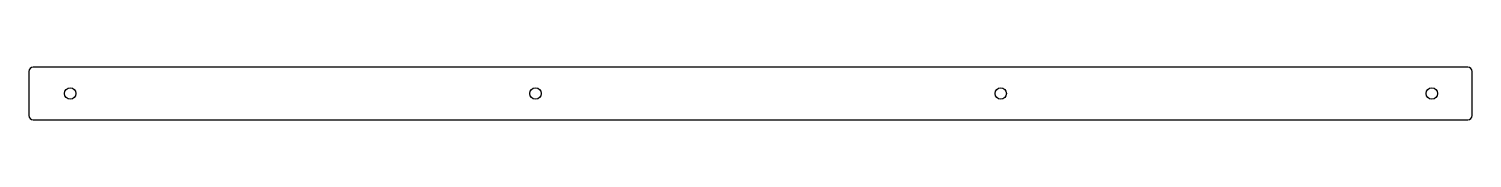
# Model space of a CAD drawing. Header units: millimetres. Extents: x 0 to 698, y 0 to 25.
import ezdxf

# ---------------------------------------------------------------- set-up
doc = ezdxf.new("R2010")
doc.units = ezdxf.units.MM
doc.layers.get('0').update_dxf_attribs({"linetype": 'CONTINUOUS'})

msp = doc.modelspace()

# ---------------------------------------------------------------- linework, layer by layer
at = {"linetype": 'CONTINUOUS'}
for p, q in [((0, 23.4), (0, 2)), ((696, 25.4), (2, 25.4)), ((698, 2), (698, 23.4)), ((2, 0), (696, 0))]:
    msp.add_line(p, q, dxfattribs=at)
for centre in [(20, 12.7), (245, 12.7), (470, 12.7), (678.5, 12.7)]:
    msp.add_circle(centre, 2.75, dxfattribs=at)
for centre, start, end in [((2, 23.4), 90, 180), ((696, 23.4), 0, 90), ((2, 2), 180, 270), ((696, 2), 270, 360)]:
    msp.add_arc(centre, 2, start, end, dxfattribs=at)

doc.saveas('drawing.dxf')
